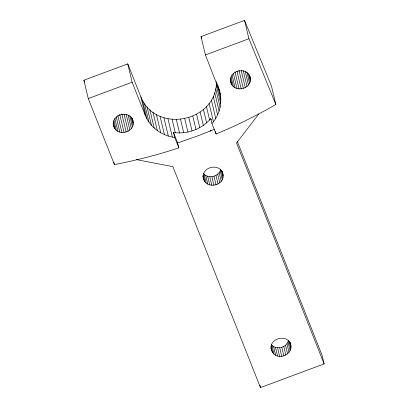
<?xml version="1.0" encoding="UTF-8"?>
<svg xmlns="http://www.w3.org/2000/svg" width="408" height="408" viewBox="0 0 408 408"><rect width="100%" height="100%" fill="white"/><g stroke="black" fill="none" stroke-linecap="round" stroke-linejoin="round"><path stroke-width="0.61" d="M211.227 119.773L210.768 118.616C201.827 129.208 187.19 134.528 173.517 132.488L177.648 142.912L178.832 147.869C157.769 154.872 136.216 160.344 114.434 164.597L88.261 98.568L83.89 80.218L127.775 63.877L140.862 96.89C155.871 134.405 216.903 121.778 216.444 81.626M219.723 91.678L205.408 54.947L201.037 36.598L244.535 20.4L271.488 86.139L275.859 104.489C256.571 115.556 236.655 125.552 216.082 133.997L211.951 123.578C220.192 114.398 222.885 100.949 219.142 89.23M113.174 123.736C114.444 138.516 138.047 132.784 132.478 119.054M202.919 175.874C203.607 191.168 227.97 186.038 222.365 171.804M230.326 80.116C231.591 94.896 255.194 89.168 249.625 75.434M290.618 344.719C287.492 332.607 267.046 338.951 271.677 350.712C276.808 362.574 295.693 354.067 290.027 342.241M203.419 173.492C208.228 179.296 218.948 176.751 220.687 169.427M271.228 344.546C276.032 350.35 286.753 347.81 288.492 340.481M258.896 113.873L236.528 142.958L324.11 363.905L260.472 387.6L172.89 166.653L136.308 159.589M177.648 142.912L196.631 136.313L210.079 131.085L211.018 130.295M210.079 131.085L214.368 129.27M88.261 98.568L132.146 82.227L127.775 63.877M205.408 54.947L248.906 38.75L244.535 20.4M132.146 82.227L145.233 115.24C150.006 127.342 161.91 135.864 174.701 137.445L178.832 147.869M132.916 120.89C130.096 109.9 111.71 113.796 113.465 124.96M248.906 38.75L275.859 104.489M250.063 77.27C247.248 66.28 228.857 70.181 230.617 81.34M201.037 36.598L201.736 38.367M237.278 141.387L322.045 355.225L324.11 363.905M222.809 173.665C219.994 162.675 201.603 166.576 203.357 177.735M83.89 80.218L84.589 81.983M249.329 74.955L250.349 79.234M248.416 73.889L250.165 81.228M246.911 72.145L249.533 83.156M245.264 71.466L248.472 84.925M243.244 70.548L247.034 86.455M241.21 70.543L245.29 87.669M238.95 70.166L243.321 88.521M236.987 71.222L241.215 88.959M234.993 71.844L239.073 88.969M233.351 73.261L236.992 88.556M232.014 74.883L235.079 87.725M231.081 76.74L233.412 86.532M230.469 78.285L232.07 85.017M230.25 79.591L231.127 83.258M289.864 342.348L290.899 346.688M288.798 340.624L290.72 348.682M288.017 341.93L290.083 350.61M286.957 343.694L289.022 352.374M285.518 345.224L287.589 353.904M283.774 346.443L285.845 355.123M281.806 347.29L283.871 355.97M218.759 88.174L220.504 95.513M217.913 85.517L218.494 87.96M217.046 83.513L220.835 99.419M279.699 347.733L281.765 356.413M216.337 84.997L220.708 103.346M277.557 347.744L279.623 356.424M215.756 88.908L220.126 107.258M275.482 347.325L277.547 356.005M214.725 92.749L219.096 111.103M273.564 346.499L275.63 355.179M213.256 96.482L217.627 114.832M271.896 345.301L273.962 353.981M271.147 346.27L272.626 352.466M271.09 348.233L271.677 350.712M211.369 100.062L215.745 118.412M209.09 103.438L213.46 121.793M215.49 131.519L216.082 133.997M210.768 118.616L211.951 123.578M222.059 171.294L223.094 175.634M206.433 106.585L209.625 119.972M221.141 170.187L222.911 177.628M220.208 170.87L222.278 179.551M219.147 172.64L221.218 181.32M203.439 109.451L206.632 122.844M217.714 174.17L219.779 182.85M215.97 175.389L218.035 184.064M200.144 112.016L203.332 125.409M213.996 176.236L216.067 184.916M211.89 176.674L213.96 185.354M196.579 114.24L199.767 127.633M259.881 385.121L260.472 387.6M209.748 176.69L211.818 185.37M207.672 176.271L209.738 184.951M192.79 116.102L195.983 129.494M205.754 175.445L207.82 184.125M204.087 174.247L206.157 182.927M203.342 175.21L204.816 181.412M202.985 175.935L203.873 179.653M188.828 117.581L192.015 130.973M184.727 118.657L187.915 132.044M180.54 119.314L183.733 132.707M176.322 119.549L179.515 132.942M172.115 119.36L175.307 132.753M173.517 132.488L174.701 137.445M167.974 118.748L172.344 137.098M163.945 117.718L168.315 136.068M160.069 116.285L164.439 134.64M156.402 114.464L160.772 132.819M152.98 112.282L157.35 130.631M149.848 109.752L154.219 128.107M147.038 106.916L151.409 125.266M144.585 103.8L148.956 122.155M142.519 100.444L146.89 118.799M140.862 96.89L145.233 115.24M132.177 118.575L133.197 122.854M131.891 117.815L132.182 119.039M131.269 117.509L133.018 124.848M129.759 115.765L132.381 126.776M128.117 115.087L131.325 128.546M126.097 114.169L129.887 130.07M124.063 114.163L128.143 131.289M121.798 113.786L126.169 132.141M119.692 114.23L124.068 132.58M117.841 115.464L121.921 132.59M116.204 116.882L119.845 132.172M114.867 118.504L117.927 131.345M113.929 120.36L116.26 130.147M113.322 121.905L114.923 128.637M113.251 123.818L113.975 126.878M113.858 162.175L114.434 164.597"/></g></svg>
